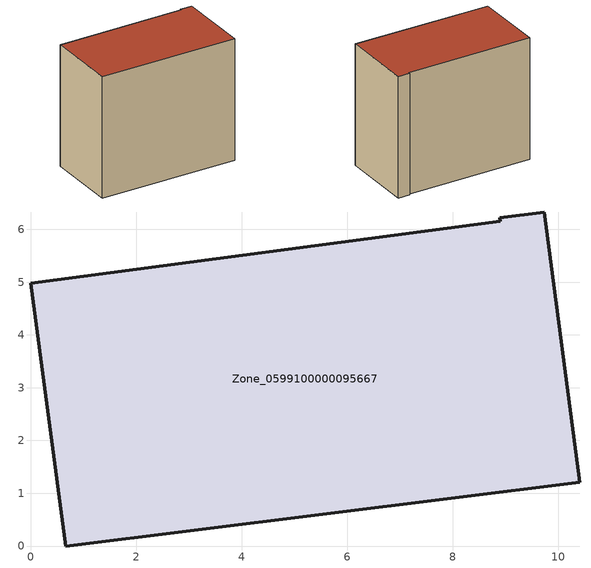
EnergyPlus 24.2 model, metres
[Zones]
Zone_0599100000095667
 floor ground (C_G): 9.73,6.33 10.4,1.21 0.66,0 0,4.98 8.9,6.15 8.89,6.22 z0
 wall outside (C_F): 0.66,0 10.4,1.21 9.73,6.33 8.89,6.22 8.9,6.15 0,4.98 0.66,0 z0:8.7
 roof outside (C_R): 10.4,1.21 9.73,6.33 8.89,6.22 8.9,6.15 0,4.98 0.66,0 z8.7
[BUILDING]
Pand.0599100000095667: North Axis=0; Terrain=City; Loads Convergence Tolerance Value=0.04; Temperature Convergence Tolerance Value=0.4; Solar Distribution=FullExterior; Maximum Number of Warmup Days=25; Minimum Number of Warmup Days=1
[Site:Location]
Rotterdam.The.Hague.AP_ZH_NLD Design_Conditions: Latitude=51.96; Longitude=4.45; Time Zone=1; Elevation=-4.5
[SITE:GROUNDTEMPERATURE:BUILDINGSURFACE]
18, 18, 18, 18, 18, 18, 18, 18, 18, 18, 18, 18
[MATERIAL] Thermal Absorptance=0.9; Solar Absorptance=0.7; Visible Absorptance=0.7
Name | Roughness | Thickness | Conductivity | Density | Specific Heat
G.TI.1992-2005 | MediumSmooth | 0.15 | 0.06 | 540 | 1210
F.TI.1992-2005 | Rough | 0.3 | 0.12 | 1920 | 840
R.TI.1992-2005 | MediumRough | 0.2 | 0.08 | 1500 | 1000
[CONSTRUCTION]
C_G: G.TI.1992-2005
C_F: F.TI.1992-2005
C_R: R.TI.1992-2005
[ZONE]
Zone_0599100000095667: Type=1; Multiplier=1; Ceiling Height=Autocalculate; Volume=Autocalculate; Floor Area=autocalculate; Part of Total Floor Area=Yes
[ZONEINFILTRATION:DESIGNFLOWRATE]
Infil_Zone_0599100000095667: Zone or ZoneList or Space or SpaceList=Zone_0599100000095667; Schedule=AlwaysOn; Design Flow Rate Calculation Method=Flow/Area; Flow Rate per Floor Area=0.0015; Constant Term Coefficient=1; Temperature Term Coefficient=0; Velocity Term Coefficient=0; Velocity Squared Term Coefficient=0
[HVACTEMPLATE:ZONE:IDEALLOADSAIRSYSTEM]
Zone_0599100000095667: Maximum Heating Supply Air Temperature=50; Minimum Cooling Supply Air Temperature=13; Maximum Heating Supply Air Humidity Ratio=0.0156; Minimum Cooling Supply Air Humidity Ratio=0.0077; Heating Limit=NoLimit; Cooling Limit=NoLimit; Dehumidification Control Type=ConstantSensibleHeatRatio; Cooling Sensible Heat Ratio=0.7; Dehumidification Setpoint=60; Humidification Control Type=None; Humidification Setpoint=30; Outdoor Air Method=None; Outdoor Air Flow Rate per Person=0.00944; Outdoor Air Flow Rate per Zone Floor Area=0; Outdoor Air Flow Rate per Zone=0; Demand Controlled Ventilation Type=None; Outdoor Air Economizer Type=NoEconomizer; Heat Recovery Type=None; Sensible Heat Recovery Effectiveness=0.7; Latent Heat Recovery Effectiveness=0.65
[ZONECONTROL:THERMOSTAT]
ThermostatControl_Zone_0599100000095667: Zone or ZoneList=Zone_0599100000095667; Control Type Schedule=DualSetpointControlType; Control 1=Thermostat_Zone_0599100000095667; Temperature Difference Between Cutout And Setpoint=0
[THERMOSTATSETPOINT:DUALSETPOINT]
Thermostat_Zone_0599100000095667: Heating Setpoint Temperature Schedule=HeatingSetpoint_Zone_0599100000095667; Cooling Setpoint Temperature Schedule=CoolingSetpoint_Zone_0599100000095667
[SCHEDULE:COMPACT]
HeatingSetpoint_Zone_0599100000095667: Through: 12/31, For: AllDays, Until: 24:00, 21
CoolingSetpoint_Zone_0599100000095667: Through: 12/31, For: AllDays, Until: 24:00, 24
DualSetpointControlType: Through: 12/31, For: AllDays, Until: 24:00, 4
AlwaysOn: Through: 12/31, For: AllDays, Until: 24:00, 1
